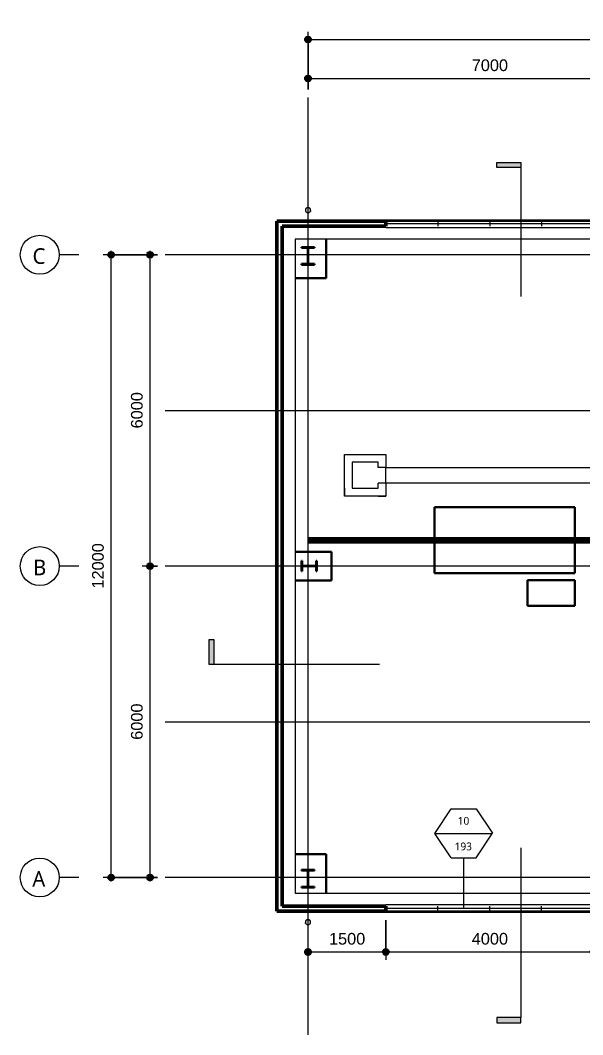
# Model space of a CAD drawing. Header units: millimetres. Extents: x -6942 to 144915, y 7565 to 39177.
# Drawn here: x -6942 to 3892, y 7565 to 27113 of the extents above; entities that cross this region are included whole.
import ezdxf

# ---------------------------------------------------------------- set-up
doc = ezdxf.new("R2010")
doc.units = ezdxf.units.MM
for name, color, linetype, lineweight in [('AA-DWXK', 4, 'Continuous', 18), ('AA-DWXM-WIND', 4, 'Continuous', 5), ('AA-FLXX', 7, 'Continuous', 30), ('AA-WAXS-FINL', 4, 'Continuous', 50), ('AA-WAXX', 2, 'Continuous', 5), ('AS-CLXX', 2, 'Continuous', 30), ('AS-FDXX', 2, 'Continuous', 30), ('AZ-DIMS', 7, 'Continuous', 5), ('AZ-DIMS-75', 7, 'Continuous', 5), ('AZ-GRID', 1, 'Continuous', 5), ('AZ-LINE', 9, 'Continuous', 5), ('AZ-LINE1', 9, 'Continuous', 100), ('AZ-SYMB', 7, 'Continuous', 18), ('ETC', 6, 'Continuous', 13), ('INSUL', 9, 'Continuous', 5)]:
    doc.layers.add(name, color=color, linetype=linetype, lineweight=lineweight)
doc.styles.add('Arial', font='arial.ttf', dxfattribs={"height": 225})
doc.styles.add('맑은 고딕', font='', dxfattribs={"height": 300})
doc.styles.add('맑은 고딕_1', font='', dxfattribs={"height": 150})
doc.styles.get('맑은 고딕').set_extended_font_data('Malgun Gothic')
doc.styles.get('맑은 고딕_1').set_extended_font_data('Malgun Gothic')
doc.dimstyles.new('Diagonal_-_3_0mm_Arial', dxfattribs={"dimscale": 304.8, "dimtxt": 229.558365, "dimasz": 1.476378, "dimexe": 0.492126, "dimexo": 0.492126, "dimgap": 0.246063, "dimtad": 1, "dimdec": 0, "dimzin": 0, "dimdsep": 46, "dimtxsty": 'Arial', "dimblk1": 'DOTSMALL', "dimblk2": 'DOTSMALL', "dimsah": 1, "dimcen": 0.09, "dimdle": 0.246063, "dimazin": 0, "dimtfac": 1, "dimtdec": 4, "dimtix": 1, "dimtmove": 0, "dimatfit": 3, "dimfxl": 1, "dimtvp": 1, "dimtolj": 1, "dimtzin": 0, "dimlwd": 13, "dimlwe": 13, "dimarcsym": 2})

# ---------------------------------------------------------------- blocks, each defined once
blk = doc.blocks.new('Steel-H-Column - CL121_H-294_200x8x12-2177616-3_T_O_C _FL 0_')
at = {"layer": 'AS-CLXX'}
for p, q in [((100, 147), (-100, 147)), ((-100, 147), (-100, 135)), ((-100, 135), (-22, 135)), ((-4, 117), (-4, -117)), ((4, -117), (4, 117)), ((22, 135), (100, 135)), ((100, 135), (100, 147)), ((-22, -135), (-100, -135)), ((-100, -135), (-100, -147)), ((-100, -147), (100, -147)), ((100, -135), (22, -135)), ((100, -147), (100, -135))]:
    blk.add_line(p, q, dxfattribs=at)
for centre, start, end in [((-22, 117), 0, 90), ((22, 117), 90, 180), ((-22, -117), 270, 0), ((22, -117), 180, 270)]:
    blk.add_arc(centre, 18, start, end, dxfattribs=at)
blk = doc.blocks.new('Steel-H-Column - 2011717-3_T_O_C _FL 0_')
at = {"layer": 'AS-CLXX'}
for p, q in [((-1274, 10743), (-1524, 10743)), ((-1524, 10743), (-1524, 10729)), ((-1524, 10729), (-1424, 10729)), ((-1404, 10709), (-1404, 10437)), ((-1395, 10437), (-1395, 10709)), ((-1375, 10729), (-1274, 10729)), ((-1274, 10729), (-1274, 10743)), ((-1424, 10417), (-1524, 10417)), ((-1524, 10417), (-1524, 10403)), ((-1524, 10403), (-1274, 10403)), ((-1274, 10417), (-1375, 10417)), ((-1274, 10403), (-1274, 10417))]:
    blk.add_line(p, q, dxfattribs=at)
for centre, start, end in [((-1424, 10709), 360, 90), ((-1375, 10709), 90, 180), ((-1424, 10437), 270, 0), ((-1375, 10437), 180, 270)]:
    blk.add_arc(centre, 20, start, end, dxfattribs=at)
blk = doc.blocks.new('Steel-H-Column - CL121_H-340_250x9x14-2177615-3_T_O_C _FL 0_')
at = {"layer": 'AS-CLXX'}
for p, q in [((125, 170), (-125, 170)), ((-125, 170), (-125, 156)), ((-125, 156), (-24.5, 156)), ((-4.5, 136), (-4.5, -136)), ((4.5, -136), (4.5, 136)), ((24.5, 156), (125, 156)), ((125, 156), (125, 170)), ((-24.5, -156), (-125, -156)), ((-125, -156), (-125, -170)), ((-125, -170), (125, -170)), ((125, -156), (24.5, -156)), ((125, -170), (125, -156))]:
    blk.add_line(p, q, dxfattribs=at)
for centre, start, end in [((-24.5, 136), 0, 90), ((24.5, 136), 90, 180), ((-24.5, -136), 270, 0), ((24.5, -136), 180, 270)]:
    blk.add_arc(centre, 20, start, end, dxfattribs=at)
blk = doc.blocks.new('Downspout - Downspout_100-V1-3_T_O_C _FL 0_')
at = {"layer": 'ETC'}
h = blk.add_hatch(dxfattribs=at)
h.set_pattern_fill('FP_2', color=256, style=0, pattern_type=2)
h.set_pattern_definition([(45, (1400, -22804.54), (0, 750), [141.42, -919.24]), (45, (1400, -22904.54), (0, 750), [282.84, -777.82]), (45, (1400, -23054.54), (0, 750), [494.977, -565.683]), (45, (1400, -23154.54), (0, 750), [636.397, -424.263]), (45, (1400, -23304.54), (0, 750), [848.55, -212.11]), (45, (1400, -23404.54), (0, 750), [989.925, -70.735]), (45, (1500, -23454.54), (0, 750), [919.275, -141.385]), (45, (1600, -23454.54), (0, 750), [777.825, -282.835]), (225, (2150, -22904.54), (6e-14, -750), [212.13, -848.53]), (45, (1750, -23454.54), (0, 750), [565.688, -494.973]), (45, (1850, -23454.54), (0, 750), [424.268, -636.393]), (45, (2000, -23454.54), (0, 750), [212.13, -848.53]), (45, (2100, -23454.54), (0, 750), [70.71, -989.95])])
h.paths.add_polyline_path([(11, -49), (31, -39), (45, -22), (50, 0), (45, 22), (31, 39), (11, 49), (-11, 49), (-31, 39), (-45, 22), (-50, 0), (-45, -22), (-31, -39), (-11, -49)])
h.paths.add_polyline_path([(11, -48), (-11, -48), (-31, -38), (-44, -21), (-49, 0), (-44, 21), (-31, 38), (-11, 48), (11, 48), (31, 38), (44, 21), (49, 0), (44, -21), (31, -38)])
for radius, start, end in [(50, 360, 180), (49, 0, 180), (49, 180, 360), (50, 180, 360)]:
    blk.add_arc((0, 0), radius, start, end, dxfattribs=at)
blk = doc.blocks.new('Downspout - Downspout_100-V2-3_T_O_C _FL 0_')
at = {"layer": 'ETC'}
h = blk.add_hatch(dxfattribs=at)
h.set_pattern_fill('FP_4', color=256, style=0, pattern_type=2)
h.set_pattern_definition([(45, (1400, -9084.54), (0, 750), [141.42, -919.24]), (45, (1400, -9184.54), (0, 750), [282.84, -777.82]), (45, (1400, -9334.54), (0, 750), [494.98, -565.683]), (45, (1400, -9434.54), (0, 750), [636.4, -424.263]), (45, (1400, -9584.54), (0, 750), [848.55, -212.11]), (45, (1400, -9684.54), (0, 750), [989.925, -70.735]), (45, (1500, -9734.54), (0, 750), [919.275, -141.385]), (45, (1600, -9734.54), (0, 750), [777.825, -282.835]), (225, (2150, -9184.54), (6e-14, -750), [212.13, -848.53]), (45, (1750, -9734.54), (0, 750), [565.69, -494.973]), (45, (1850, -9734.54), (0, 750), [424.267, -636.393]), (45, (2000, -9734.54), (0, 750), [212.13, -848.53]), (45, (2100, -9734.54), (0, 750), [70.71, -989.95])])
h.paths.add_polyline_path([(-11, -49), (11, -49), (31, -39), (45, -22), (50, 0), (45, 22), (31, 39), (11, 49), (-11, 49), (-31, 39), (-45, 22), (-50, 0), (-45, -22), (-31, -39)])
h.paths.add_polyline_path([(-11, -48), (-31, -38), (-44, -21), (-49, 0), (-44, 21), (-31, 38), (-11, 48), (11, 48), (31, 38), (44, 21), (49, 0), (44, -21), (31, -38), (11, -48)])
for radius, start, end in [(50, 360, 180), (50, 180, 360), (49, 0, 180), (49, 180, 0)]:
    blk.add_arc((0, 0), radius, start, end, dxfattribs=at)
blk = doc.blocks.new('Fixed Window - WD513-Aluminum_Double Glazing_1000x1000mm-2136131-3_T_O_C _FL 0_')
at = {"layer": 'AA-DWXM-WIND'}
for p, q in [((-500, 75), (500, 75)), ((-500, 50), (-500, -50)), ((-500, 0), (500, 0)), ((500, 50), (500, -50)), ((-500, -75), (500, -75))]:
    blk.add_line(p, q, dxfattribs=at)
blk = doc.blocks.new('Ditch 2 - Ditch 2-2175571-3_T_O_C _FL 0_')
at = {"layer": 'INSUL'}
blk.add_line((100, 18195), (100, 18495), dxfattribs=at)
blk = doc.blocks.new('Grid - Grid Head__Std-1825007-3_T_O_C _FL 0_')
at = {"layer": 'AZ-SYMB'}
blk.add_line((0, 14), (0, 19), dxfattribs=at)
blk.add_circle((0, 24), 5, dxfattribs=at)
blk = doc.blocks.new('DIMBLOCK1-3_T_O_C _FL 0_')
at = {"layer": 'AZ-DIMS-75', "lineweight": 25}
h = blk.add_hatch(color=256, dxfattribs=at)
edge = h.paths.add_edge_path()
edge.add_arc((-4443, 16595), 56.2, 0, 360)
h = blk.add_hatch(color=256, dxfattribs=at)
edge = h.paths.add_edge_path()
edge.add_arc((-4443, 10595), 56.3, 0, 360)
at = {"layer": 'AZ-DIMS-75', "lineweight": 13}
for p, q in [((-4299, 16595), (-4593, 16595)), ((-4443, 10520), (-4443, 16595)), ((-4443, 16595), (-4299, 16595)), ((-4299, 10595), (-4593, 10595)), ((-4443, 10595), (-4299, 10595))]:
    blk.add_line(p, q, dxfattribs=at)
at = {"layer": 'AZ-DIMS-75', "lineweight": 25}
for centre, radius in [((-4443, 16595), 56.2), ((-4443, 10595), 56.3)]:
    blk.add_circle(centre, radius, dxfattribs=at)
at = {"layer": 'AZ-DIMS-75', "color": 0, "lineweight": 13, "insert": (-4810, 13248), "char_height": 225, "width": 830.65, "attachment_point": 1, "rotation": 90, "line_spacing_factor": 0.941778, "style": 'Arial'}
blk.add_mtext('6000', dxfattribs=at)
blk = doc.blocks.new('_DotSmall')
at = {"color": 0, "linetype": 'ByBlock', "const_width": 0.5}
blk.add_lwpolyline([(-0.0625, 0, 1), (0.0625, 0, 1)], format="xyb", close=True, dxfattribs=at)
blk = doc.blocks.new('DIMBLOCK2-3_T_O_C _FL 0_')
at = {"layer": 'AZ-DIMS-75', "lineweight": 25}
h = blk.add_hatch(color=256, dxfattribs=at)
edge = h.paths.add_edge_path()
edge.add_arc((-4443, 22595), 56.2, 0, 360)
h = blk.add_hatch(color=256, dxfattribs=at)
edge = h.paths.add_edge_path()
edge.add_arc((-4443, 16595), 56.2, 0, 360)
at = {"layer": 'AZ-DIMS-75', "lineweight": 13}
for p, q in [((-4299, 22595), (-4593, 22595)), ((-4443, 16595), (-4443, 22670)), ((-4443, 22595), (-4299, 22595)), ((-4299, 16595), (-4593, 16595)), ((-4443, 16595), (-4299, 16595))]:
    blk.add_line(p, q, dxfattribs=at)
at = {"layer": 'AZ-DIMS-75', "lineweight": 25}
for centre in [(-4443, 22595), (-4443, 16595)]:
    blk.add_circle(centre, 56.2, dxfattribs=at)
at = {"layer": 'AZ-DIMS-75', "color": 0, "lineweight": 13, "insert": (-4810, 19248), "char_height": 225, "width": 830.65, "attachment_point": 1, "rotation": 90, "line_spacing_factor": 0.941778, "style": 'Arial'}
blk.add_mtext('6000', dxfattribs=at)
blk = doc.blocks.new('DIMBLOCK3-3_T_O_C _FL 0_')
at = {"layer": 'AZ-DIMS-75', "lineweight": 25}
h = blk.add_hatch(color=256, dxfattribs=at)
edge = h.paths.add_edge_path()
edge.add_arc((-5193, 22595), 56.2, 0, 360)
h = blk.add_hatch(color=256, dxfattribs=at)
edge = h.paths.add_edge_path()
edge.add_arc((-5193, 10595), 56.2, 0, 360)
at = {"layer": 'AZ-DIMS-75', "lineweight": 13}
for p, q in [((-4299, 22595), (-5343, 22595)), ((-5193, 10520), (-5193, 22670)), ((-5193, 22595), (-4299, 22595)), ((-4299, 10595), (-5343, 10595)), ((-5193, 10595), (-4299, 10595))]:
    blk.add_line(p, q, dxfattribs=at)
at = {"layer": 'AZ-DIMS-75', "lineweight": 25}
for centre in [(-5193, 22595), (-5193, 10595)]:
    blk.add_circle(centre, 56.2, dxfattribs=at)
at = {"layer": 'AZ-DIMS-75', "color": 0, "lineweight": 13, "insert": (-5560, 16162), "char_height": 225, "width": 1038.31, "attachment_point": 1, "rotation": 90, "line_spacing_factor": 0.941778, "style": 'Arial'}
blk.add_mtext('12000', dxfattribs=at)
blk = doc.blocks.new('DIMBLOCK4-3_T_O_C _FL 0_')
at = {"layer": 'AZ-DIMS-75', "lineweight": 25}
h = blk.add_hatch(color=256, dxfattribs=at)
edge = h.paths.add_edge_path()
edge.add_arc((-1400, 25992), 56.2, 0, 360)
h = blk.add_hatch(color=256, dxfattribs=at)
edge = h.paths.add_edge_path()
edge.add_arc((5600, 25992), 56.2, 0, 360)
at = {"layer": 'AZ-DIMS-75', "lineweight": 13}
for p, q in [((-1400, 25776), (-1400, 26142)), ((5600, 25776), (5600, 26142)), ((-1475, 25992), (5600, 25992)), ((-1400, 25992), (-1400, 25776)), ((5600, 25992), (5600, 25776))]:
    blk.add_line(p, q, dxfattribs=at)
at = {"layer": 'AZ-DIMS-75', "lineweight": 25}
for centre in [(-1400, 25992), (5600, 25992)]:
    blk.add_circle(centre, 56.2, dxfattribs=at)
at = {"layer": 'AZ-DIMS-75', "color": 0, "lineweight": 13, "insert": (1754, 26359), "char_height": 225, "width": 830.65, "attachment_point": 1, "line_spacing_factor": 0.941778, "style": 'Arial'}
blk.add_mtext('7000', dxfattribs=at)
blk = doc.blocks.new('DIMBLOCK6-3_T_O_C _FL 0_')
at = {"layer": 'AZ-DIMS-75', "lineweight": 25}
h = blk.add_hatch(color=256, dxfattribs=at)
edge = h.paths.add_edge_path()
edge.add_arc((-1400, 26742), 56.2, 0, 360)
h = blk.add_hatch(color=256, dxfattribs=at)
edge = h.paths.add_edge_path()
edge.add_arc((13600, 26742), 56.2, 0, 360)
at = {"layer": 'AZ-DIMS-75', "lineweight": 13}
for p, q in [((-1400, 25776), (-1400, 26892)), ((13600, 25776), (13600, 26892)), ((-1475, 26742), (13675, 26742)), ((-1400, 26742), (-1400, 25776)), ((13600, 26742), (13600, 25776))]:
    blk.add_line(p, q, dxfattribs=at)
at = {"layer": 'AZ-DIMS-75', "lineweight": 25}
for centre in [(-1400, 26742), (13600, 26742)]:
    blk.add_circle(centre, 56.2, dxfattribs=at)
at = {"layer": 'AZ-DIMS-75', "color": 0, "lineweight": 13, "insert": (5667, 27109), "char_height": 225, "width": 1038.31, "attachment_point": 1, "line_spacing_factor": 0.941778, "style": 'Arial'}
blk.add_mtext('15000', dxfattribs=at)
blk = doc.blocks.new('DIMBLOCK7-3_T_O_C _FL 0_')
at = {"layer": 'AZ-DIMS-75', "lineweight": 25}
h = blk.add_hatch(color=256, dxfattribs=at)
edge = h.paths.add_edge_path()
edge.add_arc((-1400, 9159), 56.2, 0, 360)
h = blk.add_hatch(color=256, dxfattribs=at)
edge = h.paths.add_edge_path()
edge.add_arc((100, 9159), 56.3, 0, 360)
at = {"layer": 'AZ-DIMS-75', "lineweight": 13}
for p, q in [((100, 9770), (100, 9009)), ((100, 9159), (100, 9770)), ((-1400, 9088), (-1400, 9309)), ((-1475, 9159), (100, 9159)), ((-1400, 9159), (-1400, 9088))]:
    blk.add_line(p, q, dxfattribs=at)
at = {"layer": 'AZ-DIMS-75', "lineweight": 25}
for centre, radius in [((-1400, 9159), 56.2), ((100, 9159), 56.3)]:
    blk.add_circle(centre, radius, dxfattribs=at)
at = {"layer": 'AZ-DIMS-75', "color": 0, "lineweight": 13, "insert": (-996, 9526), "char_height": 225, "width": 830.65, "attachment_point": 1, "line_spacing_factor": 0.941778, "style": 'Arial'}
blk.add_mtext('1500', dxfattribs=at)
blk = doc.blocks.new('DIMBLOCK8-3_T_O_C _FL 0_')
at = {"layer": 'AZ-DIMS-75', "lineweight": 25}
h = blk.add_hatch(color=256, dxfattribs=at)
edge = h.paths.add_edge_path()
edge.add_arc((100, 9159), 56.3, 0, 360)
h = blk.add_hatch(color=256, dxfattribs=at)
edge = h.paths.add_edge_path()
edge.add_arc((4100, 9159), 56.2, 0, 360)
at = {"layer": 'AZ-DIMS-75', "lineweight": 13}
for p, q in [((100, 9770), (100, 9009)), ((100, 9159), (100, 9770)), ((4100, 9770), (4100, 9009)), ((4100, 9159), (4100, 9770)), ((100, 9159), (4100, 9159))]:
    blk.add_line(p, q, dxfattribs=at)
at = {"layer": 'AZ-DIMS-75', "lineweight": 25}
for centre, radius in [((100, 9159), 56.3), ((4100, 9159), 56.2)]:
    blk.add_circle(centre, radius, dxfattribs=at)
at = {"layer": 'AZ-DIMS-75', "color": 0, "lineweight": 13, "insert": (1754, 9526), "char_height": 225, "width": 830.65, "attachment_point": 1, "line_spacing_factor": 0.941778, "style": 'Arial'}
blk.add_mtext('4000', dxfattribs=at)
blk = doc.blocks.new('Section - View Section Tail-1836811-3_T_O_C _FL 0_')
at = {"layer": 'AZ-SYMB'}
blk.add_hatch(color=256, dxfattribs=at).paths.add_polyline_path([(0, 6.2), (0, 0), (-1.35, 0), (-1.35, 6.2)])
for p, q in [((0, 6.2), (-1.35, 6.2)), ((-1.35, 6.2), (-1.35, 0)), ((0, 0), (0, 6.2)), ((-1.35, 0), (0, 0))]:
    blk.add_line(p, q, dxfattribs=at)
blk = doc.blocks.new('HEA-ANNO_Tag_Window - Window Type Mark-1834832-3_T_O_C _FL 0_')
at = {"layer": 'AA-DWXK'}
for p, q in [((-7.38, 0), (-3.18, 6.3)), ((-3.18, 6.3), (3.22, 6.3)), ((3.22, 6.3), (7.42, 0.1)), ((-7.38, 0), (7.38, 0)), ((-3.18, -6.3), (-7.38, 0)), ((3.22, -6.3), (7.42, 0.1)), ((-3.18, -6.3), (3.22, -6.3))]:
    blk.add_line(p, q, dxfattribs=at)

msp = doc.modelspace()

# ---------------------------------------------------------------- linework, layer by layer
at = {"layer": 'AA-DWXK'}
msp.add_line((1600, 9994.5), (1600, 10971.5), dxfattribs=at)
at = {"layer": 'AA-FLXX'}
for p, q in [((3740, 16324.5), (2826, 16324.5)), ((2826, 16324.5), (2826, 15829.5)), ((3740, 15829.5), (3740, 16324.5)), ((2826, 15829.5), (3740, 15829.5))]:
    msp.add_line(p, q, dxfattribs=at)
at = {"layer": 'AA-WAXS-FINL'}
for p, q in [((100, 23244.5), (-2000, 23244.5)), ((-2000, 23244.5), (-2000, 9944.5)), ((-1900, 23144.5), (100, 23144.5)), ((-1900, 10044.5), (-1900, 23144.5)), ((100, 23144.5), (100, 23244.5)), ((100, 10044.5), (-1900, 10044.5)), ((100, 9944.5), (100, 10044.5)), ((-2000, 9944.5), (100, 9944.5))]:
    msp.add_line(p, q, dxfattribs=at)
at = {"layer": 'AA-WAXX'}
for p, q in [((100, 23244.5), (4100, 23244.5)), ((-1650, 22894.5), (-1650, 10294.5)), ((13850, 22894.5), (-1650, 22894.5)), ((-1650, 10294.5), (13850, 10294.5)), ((4100, 9944.5), (100, 9944.5))]:
    msp.add_line(p, q, dxfattribs=at)
at = {"layer": 'AS-CLXX'}
for p, q in [((-1050, 22894.5), (-1050, 22144.5)), ((-1050, 22144.5), (-1650, 22144.5)), ((-1650, 16869.5), (-950, 16869.5)), ((-950, 16869.5), (-950, 16319.5)), ((-950, 16319.5), (-1650, 16319.5)), ((-1650, 11044.5), (-1050, 11044.5)), ((-1050, 11044.5), (-1050, 10294.5))]:
    msp.add_line(p, q, dxfattribs=at)
at = {"layer": 'AS-FDXX'}
for p, q in [((3740, 17729.5), (1040, 17729.5)), ((1040, 17729.5), (1040, 16459.5)), ((3740, 16459.5), (3740, 17729.5)), ((1040, 16459.5), (3740, 16459.5))]:
    msp.add_line(p, q, dxfattribs=at)
at = {"layer": 'AZ-GRID'}
for p, q in [((-1400, 7564.8), (-1400, 25626.2)), ((16088.1, 22594.5), (-4148.8, 22594.5)), ((-4148.8, 19594.5), (16088.1, 19594.5)), ((16088.1, 16594.5), (-4148.8, 16594.5)), ((-4148.8, 13594.5), (16088.1, 13594.5)), ((16088.1, 10594.5), (-4148.8, 10594.5))]:
    msp.add_line(p, q, dxfattribs=at)
at = {"layer": 'AZ-LINE'}
for p, q in [((-700, 18094.5), (-700, 18744.5)), ((-550, 18594.5), (-550, 18094.5)), ((-50, 18594.5), (-550, 18594.5)), ((-50, 18494.5), (-50, 18594.5)), ((100, 18744.5), (100, 18494.5)), ((100, 18494.5), (10325, 18494.5)), ((-50, 18094.5), (-50, 18194.5)), ((10325, 18194.5), (100, 18194.5)), ((100, 18194.5), (100, 17944.5)), ((-550, 18094.5), (-50, 18094.5)), ((-50, 17944.5), (-700, 17944.5))]:
    msp.add_line(p, q, dxfattribs=at)
at = {"layer": 'AZ-LINE1'}
msp.add_line((-1400, 17094.5), (13600, 17094.5), dxfattribs=at)
at = {"layer": 'AZ-SYMB'}
for p, q in [((2700, 24273.5), (2700, 21788)), ((-3207.7, 14706.9), (-25.1, 14706.9)), ((2700, 11166.3), (2700, 7895.2))]:
    msp.add_line(p, q, dxfattribs=at)
at = {"layer": 'INSUL'}
for p, q in [((-700, 17944.5), (-700, 18744.5)), ((-700, 18744.5), (100, 18744.5)), ((-700, 18744.5), (100, 18744.5)), ((100, 18744.5), (100, 18494.5)), ((100, 18494.5), (-50, 18494.5)), ((100, 18194.5), (-50, 18194.5)), ((100, 18194.5), (100, 17944.5)), ((-700, 18094.5), (-700, 17944.5)), ((100, 17944.5), (-700, 17944.5)), ((-50, 17944.5), (100, 17944.5))]:
    msp.add_line(p, q, dxfattribs=at)

# ---------------------------------------------------------------- block references
at = {"layer": 'AA-DWXK', "xscale": 74.99999999999996, "yscale": 74.99999999999996, "zscale": 74.99999999999996}
msp.add_blockref('HEA-ANNO_Tag_Window - Window Type Mark-1834832-3_T_O_C _FL 0_', (1598.5, 11443.8), dxfattribs=at)
at = {"layer": 'AA-DWXM-WIND'}
for p in [(600, 23194.5), (1600, 23194.5), (2600, 23194.5), (3600, 23194.5)]:
    msp.add_blockref('Fixed Window - WD513-Aluminum_Double Glazing_1000x1000mm-2136131-3_T_O_C _FL 0_', p, dxfattribs=at)
at = {"layer": 'AA-DWXM-WIND', "rotation": 180}
for p in [(600, 9994.5), (1600, 9994.5), (2600, 9994.5), (3600, 9994.5)]:
    msp.add_blockref('Fixed Window - WD513-Aluminum_Double Glazing_1000x1000mm-2136131-3_T_O_C _FL 0_', p, dxfattribs=at)
at = {"layer": 'AS-CLXX'}
for name, p in [('Steel-H-Column - CL121_H-340_250x9x14-2177615-3_T_O_C _FL 0_', (-1399, 22572.7)), ('Steel-H-Column - 2011717-3_T_O_C _FL 0_', (0, 0))]:
    msp.add_blockref(name, p, dxfattribs=at)
at = {"layer": 'AS-CLXX', "rotation": 89.99999999999982}
msp.add_blockref('Steel-H-Column - CL121_H-294_200x8x12-2177616-3_T_O_C _FL 0_', (-1378.2, 16595.5), dxfattribs=at)
at = {"layer": 'AZ-SYMB', "extrusion": (0, 0, -1), "xscale": 74.99999999999996, "yscale": 74.99999999999996, "zscale": 74.99999999999996, "rotation": 270.0000000000003}
msp.add_blockref('Section - View Section Tail-1836811-3_T_O_C _FL 0_', (-2700, 24273.5), dxfattribs=at)
at = {"layer": 'AZ-SYMB', "xscale": 74.99999999999996, "yscale": 74.99999999999996, "zscale": 74.99999999999996}
for name, p, rotation in [('Grid - Grid Head__Std-1825007-3_T_O_C _FL 0_', (-4767.4, 22594.5), 89.99999999999982), ('Grid - Grid Head__Std-1825007-3_T_O_C _FL 0_', (-4767.4, 16594.5), 89.99999999999982), ('Grid - Grid Head__Std-1825007-3_T_O_C _FL 0_', (-4767.4, 10594.5), 89.99999999999982), ('Section - View Section Tail-1836811-3_T_O_C _FL 0_', (2700, 7895.2), 89.99999999999947)]:
    msp.add_blockref(name, p, dxfattribs=dict(at, rotation=rotation))
msp.add_blockref('Section - View Section Tail-1836811-3_T_O_C _FL 0_', (-3207.7, 14706.9), dxfattribs=at)
at = {"layer": 'ETC'}
for name, p in [('Downspout - Downspout_100-V1-3_T_O_C _FL 0_', (-1400, 23454.5)), ('Downspout - Downspout_100-V2-3_T_O_C _FL 0_', (-1400, 9734.5))]:
    msp.add_blockref(name, p, dxfattribs=at)
at = {"layer": 'INSUL'}
msp.add_blockref('Ditch 2 - Ditch 2-2175571-3_T_O_C _FL 0_', (0, 0), dxfattribs=at)

# ---------------------------------------------------------------- texts
at = {"layer": 'AA-DWXK', "char_height": 150, "attachment_point": 1, "style": '맑은 고딕_1'}
for s, insert, width in [('10', (1483.2, 11761), 288.607), ('193', (1423.5, 11268.4), 432.911)]:
    msp.add_mtext(s, dxfattribs=dict(at, insert=insert, width=width))
at = {"layer": 'AZ-SYMB', "char_height": 300, "attachment_point": 1, "style": '맑은 고딕'}
for s, insert, width in [('\\f맑은 고딕|b0|i0|c129|p50|;C', (-6706.3, 22719.1), 324.683), ('\\f맑은 고딕|b0|i0|c129|p50|;B', (-6696.1, 16719.1), 300.633), ('\\f맑은 고딕|b0|i0|c129|p50|;A', (-6711.1, 10719.1), 336.709)]:
    msp.add_mtext(s, dxfattribs=dict(at, insert=insert, width=width))

# ---------------------------------------------------------------- dimensions: what is measured, and where the dimension line sits
at = {"layer": 'AZ-DIMS'}
for base, p1, p2, override, picture, middle in [((13600, 26742.1), (-1400, 25626.2), (13600, 25626.2), {"dimpost": '<>', "dimfxl": 15000}, 'DIMBLOCK6-3_T_O_C _FL 0_', (6100, 26931.9)), ((5600, 25992.1), (-1400, 25626.2), (5600, 25626.2), {"dimpost": '<>', "dimfxl": 7000}, 'DIMBLOCK4-3_T_O_C _FL 0_', (2100, 26181.9)), ((100, 9158.6), (-1400, 9238.1), (100, 9919.5), {"dimpost": '<>', "dimfxl": 1647.514996}, 'DIMBLOCK7-3_T_O_C _FL 0_', (-650, 9348.5)), ((4100, 9158.6), (100, 9919.5), (4100, 9919.5), {"dimpost": '<>', "dimfxl": 4000}, 'DIMBLOCK8-3_T_O_C _FL 0_', (2100, 9348.5))]:
    dim = msp.add_linear_dim(base=base, p1=p1, p2=p2, dimstyle='Diagonal_-_3_0mm_Arial', override=override, dxfattribs=at)
    dim.commit()
    dim.dimension.update_dxf_attribs({"geometry": picture, "text_midpoint": middle})
for base, p1, p2, override, picture, middle in [((-5192.9, 22594.5), (-4148.8, 10594.5), (-4148.8, 22594.5), {"dimpost": '<>', "dimfxl": 12000}, 'DIMBLOCK3-3_T_O_C _FL 0_', (-5382.8, 16594.5)), ((-4442.9, 22594.5), (-4148.8, 16594.5), (-4148.8, 22594.5), {"dimpost": '<>', "dimfxl": 6000}, 'DIMBLOCK2-3_T_O_C _FL 0_', (-4632.8, 19594.5)), ((-4442.9, 16594.5), (-4148.8, 10594.5), (-4148.8, 16594.5), {"dimpost": '<>', "dimfxl": 6000}, 'DIMBLOCK1-3_T_O_C _FL 0_', (-4632.8, 13594.5))]:
    dim = msp.add_linear_dim(base=base, p1=p1, p2=p2, angle=90, dimstyle='Diagonal_-_3_0mm_Arial', override=override, dxfattribs=at)
    dim.commit()
    dim.dimension.update_dxf_attribs({"geometry": picture, "text_midpoint": middle})

doc.saveas('drawing.dxf')
